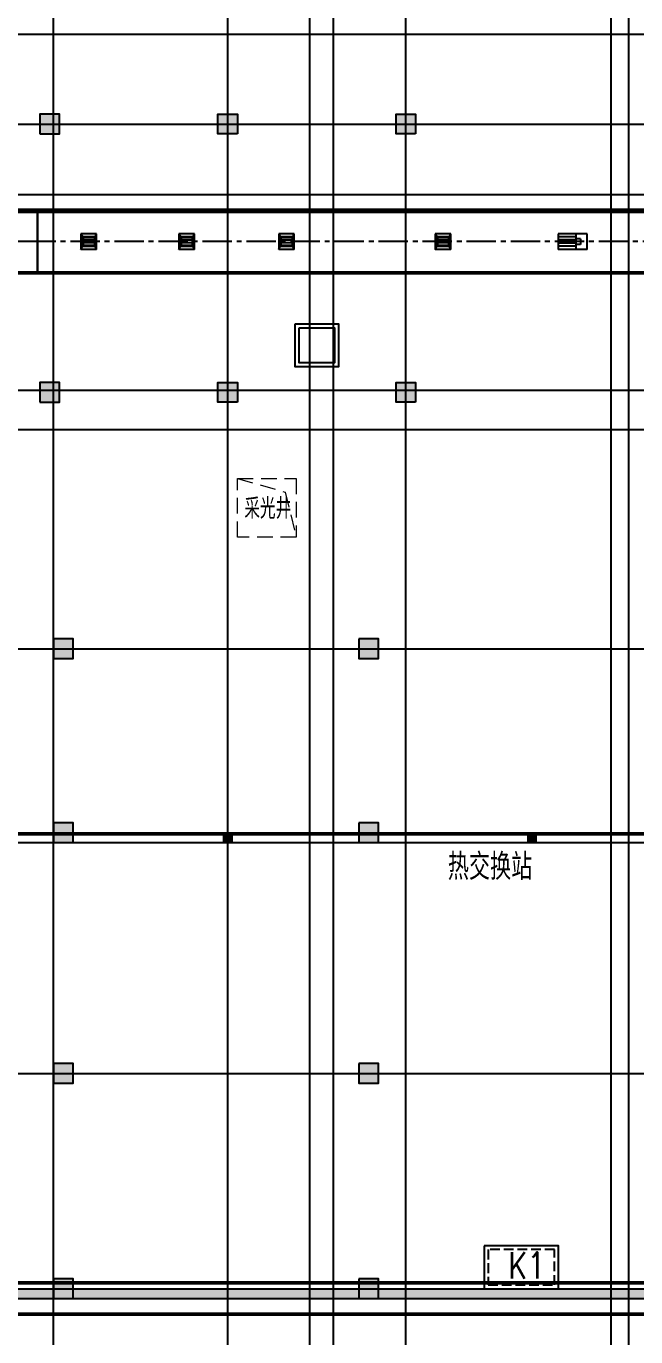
# Model space of a CAD drawing. Extents: x 369444 to 684549, y -549309 to 575337.
# Drawn here: x 467325 to 482899, y 63930 to 97407 of the extents above; entities that cross this region are included whole.
import ezdxf

# ---------------------------------------------------------------- set-up
doc = ezdxf.new("R2010")
doc.units = 0
doc.header["$LTSCALE"] = 1000
doc.header["$MEASUREMENT"] = 0
for name, pattern in [('__DASH', [0.35, 0.25, -0.1]), ('_DASH', [0.6, 0.4, -0.2]), ('CENTER2', [1.125, 0.75, -0.125, 0.125, -0.125]), ('DASH', [0.35, 0.25, -0.1])]:
    doc.linetypes.add(name, pattern=pattern)
doc.layers.add('0-地库顶板开洞', color=211, linetype='Continuous', lineweight=0)
doc.layers.add('TEXT', color=7, linetype='Continuous', lineweight=13)
for name, color, linetype in [('COLUMN', 9, 'Continuous'), ('DOTE', 1, 'Continuous'), ('DUCT-排烟中心线', 5, 'CENTER2'), ('DUCT-排烟法兰', 4, 'Continuous'), ('DUCT-排烟管', 2, 'Continuous'), ('DUCT-排烟管端线', 4, 'Continuous'), ('HS-A-轮廓线-地下室', 3, 'DASH'), ('PUB_HATCH', 8, 'Continuous'), ('WALL', 9, 'Continuous'), ('构造柱', 6, 'Continuous'), ('车库集水坑', 60, 'Continuous'), ('防火分区线', 7, 'Continuous'), ('风管标注', 3, 'Continuous')]:
    doc.layers.add(name, color=color, linetype=linetype)
doc.styles.add('_HZTXT', font='txt.shx', dxfattribs={"width": 0.8, "bigfont": 'HZTXT.shx'})
doc.styles.add('HNSJY', font='hnsjy-07.shx', dxfattribs={"width": 0.8, "bigfont": 'hnsjy-hz.shx'})

# ---------------------------------------------------------------- blocks, each defined once
blk = doc.blocks.new('A$C47E9097D')
at = {"layer": '构造柱'}
for points in [[(92050, -393750), (91850, -393750), (91850, -393950), (92050, -393950)], [(99821, -393750), (99621, -393750), (99621, -393950), (99821, -393950)]]:
    blk.add_hatch(color=256, dxfattribs=at).paths.add_polyline_path(points)
for points in [[(91850, -393750), (92050, -393750), (92050, -393950), (91850, -393950)], [(99621, -393750), (99821, -393750), (99821, -393950), (99621, -393950)]]:
    blk.add_lwpolyline(points, close=True, dxfattribs=at)
blk = doc.blocks.new('column500')
h = blk.add_hatch(color=0)
h.dxf.hatch_style = 1
h.paths.add_polyline_path([(-216381, -381440), (-215881, -381440), (-215881, -380940), (-216381, -380940)])
at = {"color": 0}
blk.add_lwpolyline([(-216381, -381440), (-215881, -381440), (-215881, -380940), (-216381, -380940)], close=True, dxfattribs=at)
blk = doc.blocks.new('56154dghgh')
at = {"layer": '车库集水坑', "lineweight": -2}
for points in [[(525097111, 3952329891), (525098211, 3952329891), (525098211, 3952328791), (525097111, 3952328791)], [(525097211, 3952329791), (525098111, 3952329791), (525098111, 3952328891), (525097211, 3952328891)]]:
    blk.add_lwpolyline(points, close=True, dxfattribs=at)
blk = doc.blocks.new('车库采光井开洞')
at = {"layer": '0-地库顶板开洞', "linetype": '_DASH'}
blk.add_lwpolyline([(38496570620.999992, 3907825764), (38496570620.999992, 3907827264.000001), (38496572120.999992, 3907827263.999998), (38496572120.999992, 3907825763.999999)], close=True, dxfattribs=at)
blk.add_lwpolyline([(38496570620.999992, 3907827264.000001), (38496571833.459846, 3907826915.785513), (38496572120.999992, 3907825763.999999)], dxfattribs=at)
at = {"layer": '0-地库顶板开洞', "linetype": '_DASH', "style": 'HNSJY', "width": 0.8}
blk.add_text('采光井', height=525, dxfattribs=at).set_placement((38496570794.87101, 3907826233.4361))
blk = doc.blocks.new('车库采光井aaa')
at = {"layer": '0-地库顶板开洞', "lineweight": -2}
blk.add_blockref('车库采光井开洞', (-5749057, -2646934), dxfattribs=at)
blk = doc.blocks.new('N-风管')
at = {"color": 0}
for p, q in [((38489304680.66433, 3905186580.368617, 2600), (38489304728.66433, 3905186491.479728, 2600)), ((38489305080.66433, 3905186580.368617, 2600), (38489304680.66433, 3905186580.368617, 2600)), ((38489304680.66433, 3905186580.368617, 2600), (38489304680.66433, 3905186180.368617, 2600)), ((38489305040.66433, 3905186491.479728, 2600), (38489305080.66433, 3905186580.368617, 2600)), ((38489305080.66433, 3905186180.368617, 2600), (38489305080.66433, 3905186580.368617, 2600)), ((38489307181.127274, 3905186580.368633, 2600), (38489307229.127274, 3905186491.479744, 2600)), ((38489307581.127274, 3905186580.368633, 2600), (38489307181.127274, 3905186580.368633, 2600)), ((38489307181.127274, 3905186580.368633, 2600), (38489307181.127274, 3905186180.368633, 2600)), ((38489307541.127274, 3905186491.479744, 2600), (38489307581.127274, 3905186580.368633, 2600)), ((38489307581.127274, 3905186180.368633, 2600), (38489307581.127274, 3905186580.368633, 2600)), ((38489309731.16433, 3905186580.368656, 2600), (38489309779.16433, 3905186491.479767, 2600)), ((38489310131.16433, 3905186580.368656, 2600), (38489309731.16433, 3905186580.368656, 2600)), ((38489309731.16433, 3905186580.368656, 2600), (38489309731.16433, 3905186180.368656, 2600)), ((38489310091.16433, 3905186491.479767, 2600), (38489310131.16433, 3905186580.368656, 2600)), ((38489310131.16433, 3905186180.368656, 2600), (38489310131.16433, 3905186580.368656, 2600)), ((38489313731.16433, 3905186580.368656, 2600), (38489313779.16433, 3905186491.479767, 2600)), ((38489314131.16433, 3905186580.368656, 2600), (38489313731.16433, 3905186580.368656, 2600)), ((38489313731.16433, 3905186580.368656, 2600), (38489313731.16433, 3905186180.368656, 2600)), ((38489314091.16433, 3905186491.479767, 2600), (38489314131.16433, 3905186580.368656, 2600)), ((38489314131.16433, 3905186180.368656, 2600), (38489314131.16433, 3905186580.368656, 2600)), ((38489317610.127274, 3905186580.368301, 2600.00001), (38489316869.127274, 3905186580.368301, 2600.00001)), ((38489316869.127274, 3905186580.368301, 2600.00001), (38489316869.127274, 3905186180.368301, 2600.00001)), ((38489317325.138657, 3905186580.368301, 2600.00001), (38489317325.138657, 3905186180.368301, 2600.00001)), ((38489317610.127274, 3905186180.368301, 2600.00001), (38489317610.127274, 3905186580.368301, 2600.00001)), ((38489304680.66433, 3905186180.368617, 2600), (38489304728.66433, 3905186269.257506, 2600)), ((38489305040.66433, 3905186417.405654, 2600), (38489304728.66433, 3905186417.405654, 2600)), ((38489305040.66433, 3905186343.33158, 2600), (38489304728.66433, 3905186343.33158, 2600)), ((38489305080.66433, 3905186180.368617, 2600), (38489305040.66433, 3905186269.257506, 2600)), ((38489307181.127274, 3905186180.368633, 2600), (38489307229.127274, 3905186269.257522, 2600)), ((38489307541.127274, 3905186417.40567, 2600), (38489307229.127274, 3905186417.40567, 2600)), ((38489307541.127274, 3905186343.331596, 2600), (38489307229.127274, 3905186343.331596, 2600)), ((38489307581.127274, 3905186180.368633, 2600), (38489307541.127274, 3905186269.257522, 2600)), ((38489309731.16433, 3905186180.368656, 2600), (38489309779.16433, 3905186269.257545, 2600)), ((38489310091.16433, 3905186417.405693, 2600), (38489309779.16433, 3905186417.405693, 2600)), ((38489310091.16433, 3905186343.331619, 2600), (38489309779.16433, 3905186343.331619, 2600)), ((38489310131.16433, 3905186180.368656, 2600), (38489310091.16433, 3905186269.257545, 2600)), ((38489313731.16433, 3905186180.368656, 2600), (38489313779.16433, 3905186269.257545, 2600)), ((38489314091.16433, 3905186417.405693, 2600), (38489313779.16433, 3905186417.405693, 2600)), ((38489314091.16433, 3905186343.331619, 2600), (38489313779.16433, 3905186343.331619, 2600)), ((38489314131.16433, 3905186180.368656, 2600), (38489314091.16433, 3905186269.257545, 2600)), ((38489317445.921669, 3905186452.368301, 2600.00001), (38489317325.138657, 3905186452.368301, 2600.00001)), ((38489317445.921669, 3905186452.368301, 2600.00001), (38489317445.921669, 3905186308.368301, 2600.00001))]:
    blk.add_line(p, q, dxfattribs=at)
at = {"color": 0, "linetype": 'Continuous'}
for p, q in [((38489305080.66433, 3905186180.368617, 2600), (38489304680.66433, 3905186180.368617, 2600)), ((38489307581.127274, 3905186180.368633, 2600), (38489307181.127274, 3905186180.368633, 2600)), ((38489310131.16433, 3905186180.368656, 2600), (38489309731.16433, 3905186180.368656, 2600)), ((38489314131.16433, 3905186180.368656, 2600), (38489313731.16433, 3905186180.368656, 2600)), ((38489317325.138657, 3905186500.368301, 2600.00001), (38489316869.127274, 3905186500.368301, 2600.00001)), ((38489317325.138657, 3905186420.368301, 2600.00001), (38489316869.127274, 3905186420.368301, 2600.00001)), ((38489317325.138657, 3905186340.368301, 2600.00001), (38489316869.127274, 3905186340.368301, 2600.00001)), ((38489317325.138657, 3905186260.368301, 2600.00001), (38489316869.127274, 3905186260.368301, 2600.00001)), ((38489317610.127274, 3905186180.368301, 2600.00001), (38489316869.127274, 3905186180.368301, 2600.00001)), ((38489317445.921669, 3905186308.368301, 2600.00001), (38489317325.138657, 3905186308.368301, 2600.00001))]:
    blk.add_line(p, q, dxfattribs=at)
at = {"color": 0, "lineweight": 40}
for p, q in [((38489304728.66433, 3905186491.479728, 2600), (38489304728.66433, 3905186269.257506, 2600)), ((38489304728.66433, 3905186491.479728, 2600), (38489305040.66433, 3905186491.479728, 2600)), ((38489304728.66433, 3905186269.257506, 2600), (38489305040.66433, 3905186269.257506, 2600)), ((38489305040.66433, 3905186269.257506, 2600), (38489305040.66433, 3905186491.479728, 2600)), ((38489307229.127274, 3905186491.479744, 2600), (38489307229.127274, 3905186269.257522, 2600)), ((38489307229.127274, 3905186491.479744, 2600), (38489307541.127274, 3905186491.479744, 2600)), ((38489307229.127274, 3905186269.257522, 2600), (38489307541.127274, 3905186269.257522, 2600)), ((38489307541.127274, 3905186269.257522, 2600), (38489307541.127274, 3905186491.479744, 2600)), ((38489309779.16433, 3905186491.479767, 2600), (38489309779.16433, 3905186269.257545, 2600)), ((38489309779.16433, 3905186491.479767, 2600), (38489310091.16433, 3905186491.479767, 2600)), ((38489309779.16433, 3905186269.257545, 2600), (38489310091.16433, 3905186269.257545, 2600)), ((38489310091.16433, 3905186269.257545, 2600), (38489310091.16433, 3905186491.479767, 2600)), ((38489313779.16433, 3905186491.479767, 2600), (38489313779.16433, 3905186269.257545, 2600)), ((38489313779.16433, 3905186491.479767, 2600), (38489314091.16433, 3905186491.479767, 2600)), ((38489313779.16433, 3905186269.257545, 2600), (38489314091.16433, 3905186269.257545, 2600)), ((38489314091.16433, 3905186269.257545, 2600), (38489314091.16433, 3905186491.479767, 2600))]:
    blk.add_line(p, q, dxfattribs=at)
at = {"layer": 'DUCT-排烟中心线', "color": 0}
for p, q in [((38489303573.063553, 3905186380.368649), (38489303073.063553, 3905186380.368254)), ((38489319783.880524, 3905186380.368301), (38489303573.063553, 3905186380.368649))]:
    blk.add_line(p, q, dxfattribs=at)
at = {"layer": 'DUCT-排烟法兰', "color": 0}
blk.add_line((38489303573.163559, 3905187220.368649), (38489303573.163559, 3905185540.368649), dxfattribs=at)
at = {"layer": 'DUCT-排烟管', "color": 0, "const_width": 90}
for points in [[(38489303573.063568, 3905187180.368649), (38489303073.063568, 3905187180.368254)], [(38489319783.880539, 3905187180.368301), (38489303573.063568, 3905187180.368649)], [(38489303573.063538, 3905185580.368649), (38489303073.063538, 3905185580.368254)], [(38489303573.063538, 3905185580.368649), (38489319783.880508, 3905185580.368301)]]:
    blk.add_lwpolyline(points, dxfattribs=at)
at = {"layer": 'DUCT-排烟管端线', "color": 0}
for p, q in [((38489303573.063538, 3905185580.368649), (38489303573.063568, 3905187180.368649)), ((38489303573.063568, 3905187180.368649), (38489303573.063538, 3905185580.368649))]:
    blk.add_line(p, q, dxfattribs=at)

msp = doc.modelspace()

# ---------------------------------------------------------------- hatches: boundary and pattern name
at = {"layer": 'PUB_HATCH', "linetype": 'ByBlock'}
msp.add_hatch(color=256, dxfattribs=at).paths.add_polyline_path([(457874.5, 65157), (457624.5, 64907), (486824.5, 64907), (486574.5, 65157)])

# ---------------------------------------------------------------- linework, layer by layer
at = {"layer": 'DOTE', "color": 8}
for p, q in [((474574.5, 59364.2), (474574.5, 476704.8)), ((475174.5, 59364.2), (475174.5, 476704.8)), ((482274.5, 59364.2), (482274.5, 476704.8)), ((468024.5, 59364.2), (468024.5, 261807)), ((472474.5, 59364.2), (472474.5, 261807)), ((477024.5, 59364.2), (477024.5, 261807)), ((482724.5, 59364.2), (482724.5, 261807))]:
    msp.add_line(p, q, dxfattribs=at)
at = {"layer": 'DOTE', "color": 8, "lineweight": -2}
for p, q in [((377844.4, 97207), (624570.9, 97207)), ((377844.4, 94907), (624570.9, 94907)), ((377844.4, 93107), (624570.9, 93107)), ((377844.4, 92657), (624570.9, 92657)), ((377844.4, 88107), (624570.9, 88107)), ((377844.4, 87107), (624570.9, 87107)), ((377844.4, 81507), (624570.9, 81507)), ((377844.4, 76807), (624570.9, 76807)), ((377844.4, 70657), (624570.9, 70657)), ((377844.4, 65157), (624570.9, 65157))]:
    msp.add_line(p, q, dxfattribs=at)
at = {"layer": 'HS-A-轮廓线-地下室', "lineweight": -2, "ltscale": 8}
msp.add_lwpolyline([(457624.5, 64907), (486824.5, 64907), (486824.5, 67457), (486824.5, 67457), (526874.5, 67457), (526874.5, 72157), (526374.5, 72157), (526374.5, 81778.3), (530774.5, 81778.3), (530774.5, 81778.3), (530774.5, 144857), (535624.5, 144857), (535624.5, 146657), (535624.5, 146657), (535624.5, 146657), (572974.5, 146657)], dxfattribs=at)
at = {"layer": 'WALL', "linetype": 'ByBlock'}
for p, q in [((464574.5, 76757), (484324.5, 76757)), ((464774.5, 76557), (484524.5, 76557)), ((457874.5, 65157), (486574.5, 65157)), ((457624.5, 64907), (486824.5, 64907))]:
    msp.add_line(p, q, dxfattribs=at)
at = {"layer": '车库集水坑', "color": 4, "lineweight": -2, "extrusion": (-2.59281e-12, -0.000253946, 1), "elevation": -16.5}
msp.add_lwpolyline([(479024.5, 66257), (479024.5, 65157), (480924.5, 65157), (480924.5, 66257)], close=True, dxfattribs=at)
at = {"layer": '车库集水坑', "color": 4, "linetype": '__DASH', "lineweight": -2, "extrusion": (-2.59281e-12, -0.000253946, 1), "elevation": -16.5}
msp.add_lwpolyline([(479124.5, 66157), (479124.5, 65257), (480824.5, 65257), (480824.5, 66157)], close=True, dxfattribs=at)
at = {"layer": '防火分区线', "color": 3, "linetype": 'DASH', "ltscale": 8, "const_width": 100}
for points in [[(462174.5, 65307), (486424.5, 65307), (486424.5, 67157), (486274.5, 67157), (486274.5, 74257), (489474.5, 74257), (489474.5, 76657), (496074.5, 76657), (496074.5, 76457), (500074.5, 76457), (500074.5, 75257), (501474.5, 75257), (501474.5, 77157), (508974.5, 77157)], [(461374.5, 64507), (487224.5, 64507), (487224.5, 67957), (487074.5, 67957), (487074.5, 73457), (490274.5, 73457), (490274.5, 75857), (495274.5, 75857), (495274.5, 75657), (499274.5, 75657), (499274.5, 74457), (502274.5, 74457), (502274.5, 76357), (509774.5, 76357)]]:
    msp.add_lwpolyline(points, dxfattribs=at)

# ---------------------------------------------------------------- block references
at = {"layer": '0-地库顶板开洞', "lineweight": -2}
msp.add_blockref('车库采光井aaa', (-38490348839.6, -3905094473.4), dxfattribs=at)
at = {"layer": 'COLUMN', "color": 8}
for p in [(684055.4, 476096.9), (684055.4, 469246.9)]:
    msp.add_blockref('column500', p, dxfattribs=at)
at = {"layer": 'COLUMN', "color": 8, "xscale": -1}
for p in [(256343.6, 476096.9), (260893.6, 476096.9), (256343.6, 469246.9), (260893.6, 469246.9)]:
    msp.add_blockref('column500', p, dxfattribs=at)
at = {"layer": 'COLUMN', "color": 8, "rotation": 270}
for p in [(849464.4, -134623.9), (857264.4, -134623.9), (849464.4, -139323.9), (857264.4, -139323.9), (849464.4, -145473.9), (857264.4, -145473.9), (849464.4, -150973.9), (857264.4, -150973.9)]:
    msp.add_blockref('column500', p, dxfattribs=at)
at = {"layer": '构造柱', "ltscale": 6}
msp.add_blockref('A$C47E9097D', (380524.5, 470507), dxfattribs=at)
at = {"layer": '车库集水坑', "lineweight": -2}
msp.add_blockref('56154dghgh', (-524622911.4, -3952240084.5), dxfattribs=at)
at = {"layer": '风管标注', "color": 8}
msp.add_blockref('N-风管', (-38488835956.2, -3905094473.4), dxfattribs=at)

# ---------------------------------------------------------------- texts
at = {"layer": 'TEXT', "color": 4, "style": '_HZTXT', "width": 0.8}
msp.add_text('热交换站', height=675, dxfattribs=at).set_placement((478095.9, 75600.9))
at = {"layer": '车库集水坑', "color": 4, "lineweight": -2, "extrusion": (-0.000253946, 2.59281e-12, 1), "style": '_HZTXT', "width": 0.8}
msp.add_text('K1', height=675, dxfattribs=at).set_placement((479637, 65418, -121.7))

doc.saveas('drawing.dxf')
